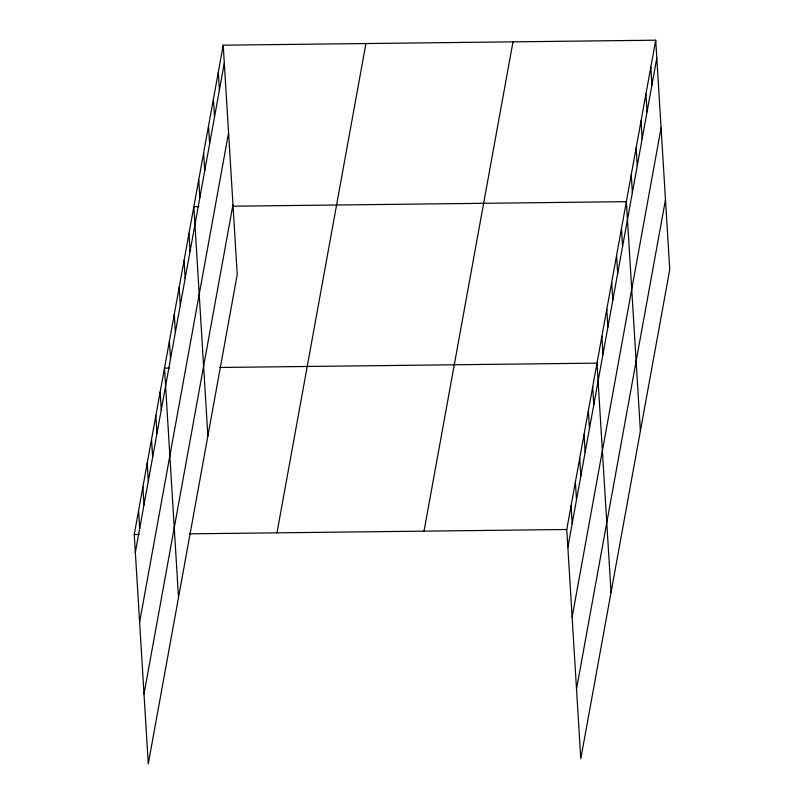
<?xml version="1.0" encoding="UTF-8"?>
<svg xmlns="http://www.w3.org/2000/svg" width="804" height="804" viewBox="0 0 804 804"><rect width="100%" height="100%" fill="white"/><g stroke="black" fill="none" stroke-linecap="round" stroke-linejoin="round"><path stroke-width="1.21" d="M223.21 45.185L237.24 274.506L148.278 763.8L134.248 534.479L223.21 45.185L655.722 40.2L669.752 269.521L580.789 758.815L566.76 529.494L655.722 40.2M135.343 552.378L224.306 63.084M139.615 622.145L228.567 132.851M144.006 694.033L232.969 204.739M276.978 532.831L365.941 43.537M424.03 531.132L512.992 41.848M567.855 547.393L656.818 58.099M572.126 617.16L661.089 127.866M576.518 689.048L665.481 199.754M198.859 206.588L193.854 206.648L207.874 435.969M232.668 206.206L626.366 201.663L640.396 430.994M169.503 368.061L164.498 368.121L178.518 597.442M219.582 367.478L597.01 363.137L611.04 592.458M134.248 534.479L139.263 534.419M189.342 533.846L566.76 529.494M650.828 67.114L651.923 85.013M645.934 94.018L647.029 111.927M641.049 120.932L642.145 138.831M636.155 147.846L637.25 165.745M631.261 174.759L632.356 192.658M621.472 228.577L622.567 246.476M616.578 255.491L617.673 273.39M611.693 282.395L612.789 300.304M606.799 309.309L607.894 327.208M601.905 336.223L603 354.122M592.689 386.895L593.784 404.804M588.367 410.663L589.463 428.562M584.046 434.431L585.141 452.33M579.724 458.2L580.82 476.099M575.403 481.958L576.498 499.867M571.081 505.726L572.177 523.625M218.316 72.099L219.412 89.998M213.422 99.003L214.517 116.912M208.527 125.916L209.623 143.815M203.643 152.83L204.729 170.729M198.749 179.734L199.844 197.643M188.96 233.562L190.056 251.461M184.066 260.476L185.161 278.375M179.171 287.38L180.267 305.289M174.277 314.294L175.372 332.193M169.393 341.208L170.488 359.107M160.177 391.88L161.272 409.779M155.855 415.648L156.951 433.547M151.534 439.416L152.629 457.315M147.212 463.174L148.308 481.083M142.891 486.943L143.986 504.842M138.569 510.711L139.665 528.61"/></g></svg>
